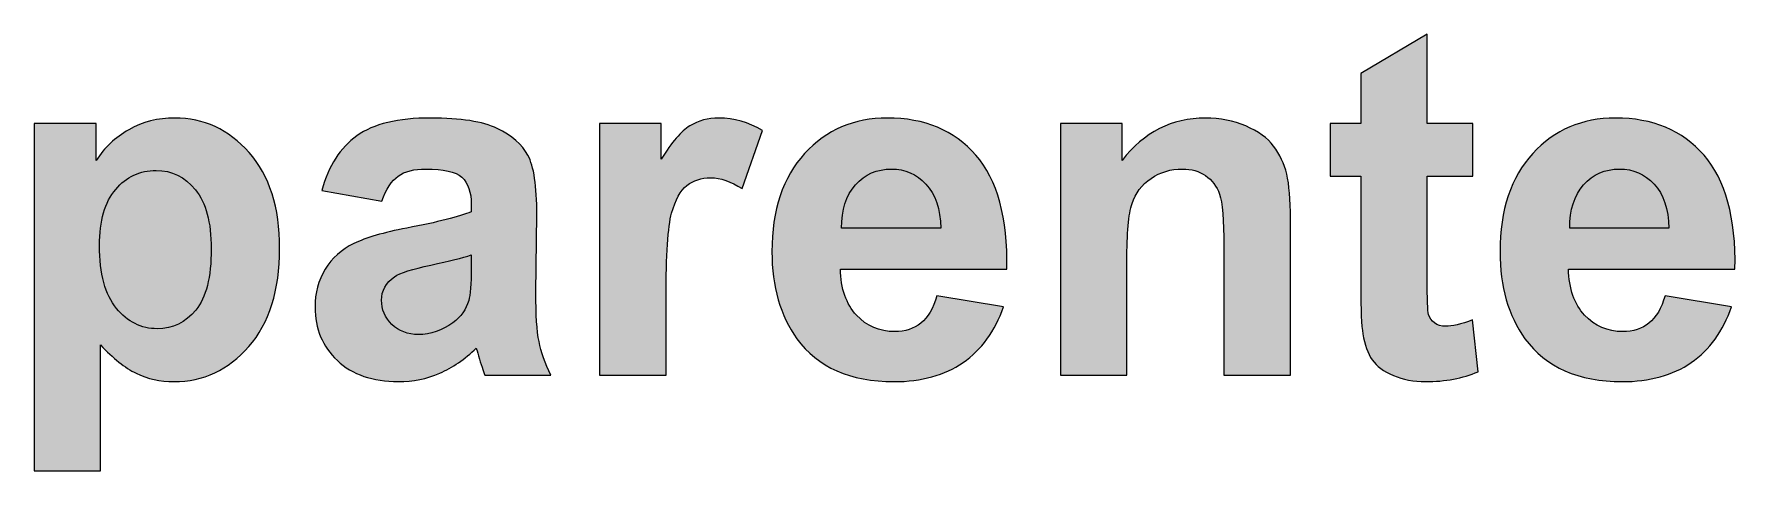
# Model space of a CAD drawing. Header units: centimetres. Extents: x -191 to 212, y -234 to 239.
# Drawn here: x -73.2 to 25.7, y 86.9 to 112.3 of the extents above; entities that cross this region are included whole.
import ezdxf

# ---------------------------------------------------------------- set-up
doc = ezdxf.new("R2010")
doc.units = ezdxf.units.CM
doc.header["$MEASUREMENT"] = 0
doc.layers.add('Capa 1', color=7, linetype='Continuous')

msp = doc.modelspace()

# ---------------------------------------------------------------- hatches: boundary and pattern name
at = {"layer": 'Capa 1', "true_color": 0x373435}
h = msp.add_hatch(color=250, dxfattribs=at)
edge = h.paths.add_edge_path()
edge.add_spline(control_points=[(10.41719, 107.12832), (10.41719, 107.12832), (10.41719, 104.0521), (10.41719, 104.0521), (10.41719, 104.0521), (7.7643, 104.0521), (7.7643, 104.0521), (7.7643, 104.0521), (7.7643, 98.12073), (7.7643, 98.12073), (7.7643, 96.91658), (7.78782, 96.21573), (7.83956, 96.01817), (7.8913, 95.82062), (8.00419, 95.65599), (8.18763, 95.52429), (8.36637, 95.39729), (8.58274, 95.33143), (8.84145, 95.33143), (9.20363, 95.33143), (9.72104, 95.45373), (10.40307, 95.70303), (10.40307, 95.70303), (10.72763, 92.69266), (10.72763, 92.69266), (9.82922, 92.30695), (8.81322, 92.1141), (7.67493, 92.1141), (6.97878, 92.1141), (6.35319, 92.23169), (5.79345, 92.46688), (5.2337, 92.70206), (4.82448, 93.0078), (4.56578, 93.3794), (4.30237, 93.75569), (4.12363, 94.25899), (4.02015, 94.89869), (3.94019, 95.35025), (3.89785, 96.26277), (3.89785, 97.64095), (3.89785, 97.64095), (3.89785, 104.0521), (3.89785, 104.0521), (3.89785, 104.0521), (2.11985, 104.0521), (2.11985, 104.0521), (2.11985, 104.0521), (2.11985, 107.12832), (2.11985, 107.12832), (2.11985, 107.12832), (3.89785, 107.12832), (3.89785, 107.12832), (3.89785, 107.12832), (3.89785, 110.03521), (3.89785, 110.03521), (3.89785, 110.03521), (7.7643, 112.32121), (7.7643, 112.32121), (7.7643, 112.32121), (7.7643, 107.12832), (7.7643, 107.12832), (7.7643, 107.12832), (10.41719, 107.12832), (10.41719, 107.12832)], knot_values=[0, 0, 0, 0, 0.04761905, 0.04761905, 0.04761905, 0.0952381, 0.0952381, 0.0952381, 0.14285714, 0.14285714, 0.14285714, 0.19047619, 0.19047619, 0.19047619, 0.23809524, 0.23809524, 0.23809524, 0.28571429, 0.28571429, 0.28571429, 0.33333333, 0.33333333, 0.33333333, 0.38095238, 0.38095238, 0.38095238, 0.42857143, 0.42857143, 0.42857143, 0.47619048, 0.47619048, 0.47619048, 0.52380952, 0.52380952, 0.52380952, 0.57142857, 0.57142857, 0.57142857, 0.61904762, 0.61904762, 0.61904762, 0.66666667, 0.66666667, 0.66666667, 0.71428571, 0.71428571, 0.71428571, 0.76190476, 0.76190476, 0.76190476, 0.80952381, 0.80952381, 0.80952381, 0.85714286, 0.85714286, 0.85714286, 0.9047619, 0.9047619, 0.9047619, 0.95238095, 0.95238095, 0.95238095, 1, 1, 1, 1], degree=3, periodic=1)
h = msp.add_hatch(color=250, dxfattribs=at)
edge = h.paths.add_edge_path()
edge.add_spline(control_points=[(-73.23818, 107.12832), (-73.23818, 107.12832), (-69.62574, 107.12832), (-69.62574, 107.12832), (-69.62574, 107.12832), (-69.62574, 104.97873), (-69.62574, 104.97873), (-69.15536, 105.71251), (-68.52507, 106.30517), (-67.72544, 106.76143), (-66.92581, 107.21299), (-66.03681, 107.43877), (-65.06314, 107.43877), (-63.36511, 107.43877), (-61.92107, 106.77084), (-60.73574, 105.43499), (-59.5504, 104.10384), (-58.95774, 102.24117), (-58.95774, 99.8611), (-58.95774, 97.41047), (-59.55511, 95.51017), (-60.74985, 94.1508), (-61.94459, 92.79143), (-63.39333, 92.1141), (-65.09607, 92.1141), (-65.90511, 92.1141), (-66.63888, 92.27403), (-67.2974, 92.59858), (-67.95122, 92.91843), (-68.64736, 93.46877), (-69.37174, 94.24958), (-69.37174, 94.24958), (-69.37174, 86.92121), (-69.37174, 86.92121), (-69.37174, 86.92121), (-73.23818, 86.92121), (-73.23818, 86.92121), (-73.23818, 86.92121), (-73.23818, 107.12832), (-73.23818, 107.12832)], knot_values=[0, 0, 0, 0, 0.07692308, 0.07692308, 0.07692308, 0.15384615, 0.15384615, 0.15384615, 0.23076923, 0.23076923, 0.23076923, 0.30769231, 0.30769231, 0.30769231, 0.38461538, 0.38461538, 0.38461538, 0.46153846, 0.46153846, 0.46153846, 0.53846154, 0.53846154, 0.53846154, 0.61538462, 0.61538462, 0.61538462, 0.69230769, 0.69230769, 0.69230769, 0.76923077, 0.76923077, 0.76923077, 0.84615385, 0.84615385, 0.84615385, 0.92307692, 0.92307692, 0.92307692, 1, 1, 1, 1], degree=3, periodic=1)
h = msp.add_hatch(color=250, dxfattribs=at)
edge = h.paths.add_edge_path()
edge.add_spline(control_points=[(-53.00755, 102.61277), (-53.00755, 102.61277), (-56.50711, 103.23366), (-56.50711, 103.23366), (-56.112, 104.66358), (-55.42996, 105.72191), (-54.4657, 106.40865), (-53.50144, 107.0954), (-52.06681, 107.43877), (-50.16652, 107.43877), (-48.44026, 107.43877), (-47.15144, 107.23651), (-46.30478, 106.82728), (-45.46281, 106.41806), (-44.86544, 105.90065), (-44.52207, 105.27036), (-44.1787, 104.64006), (-44.00467, 103.48766), (-44.00467, 101.80373), (-44.00467, 101.80373), (-44.06111, 97.28817), (-44.06111, 97.28817), (-44.06111, 96.00406), (-43.99996, 95.05392), (-43.87767, 94.44243), (-43.75537, 93.83095), (-43.52489, 93.17714), (-43.18622, 92.48099), (-43.18622, 92.48099), (-47.02444, 92.48099), (-47.02444, 92.48099), (-47.12322, 92.73499), (-47.25022, 93.11129), (-47.39604, 93.60988), (-47.45718, 93.84036), (-47.50422, 93.99088), (-47.53244, 94.06143), (-48.19096, 93.41232), (-48.89652, 92.92784), (-49.64911, 92.60329), (-50.4017, 92.27873), (-51.20133, 92.1141), (-52.0527, 92.1141), (-53.55318, 92.1141), (-54.73852, 92.52332), (-55.604, 93.34177), (-56.46948, 94.15551), (-56.90222, 95.19032), (-56.90222, 96.44151), (-56.90222, 97.26466), (-56.70466, 98.00314), (-56.30955, 98.65225), (-55.91444, 99.29666), (-55.36411, 99.79525), (-54.64915, 100.13862), (-53.93889, 100.48199), (-52.91348, 100.78303), (-51.57292, 101.04173), (-49.7667, 101.3804), (-48.51081, 101.70025), (-47.81467, 101.99188), (-47.81467, 101.99188), (-47.81467, 102.38229), (-47.81467, 102.38229), (-47.81467, 103.13488), (-47.99811, 103.6711), (-48.365, 103.99566), (-48.73659, 104.31551), (-49.43274, 104.47543), (-50.45344, 104.47543), (-51.14489, 104.47543), (-51.68111, 104.33903), (-52.06681, 104.06151), (-52.45722, 103.78869), (-52.76767, 103.30421), (-53.00755, 102.61277)], knot_values=[0, 0, 0, 0, 0.04, 0.04, 0.04, 0.08, 0.08, 0.08, 0.12, 0.12, 0.12, 0.16, 0.16, 0.16, 0.2, 0.2, 0.2, 0.24, 0.24, 0.24, 0.28, 0.28, 0.28, 0.32, 0.32, 0.32, 0.36, 0.36, 0.36, 0.4, 0.4, 0.4, 0.44, 0.44, 0.44, 0.48, 0.48, 0.48, 0.52, 0.52, 0.52, 0.56, 0.56, 0.56, 0.6, 0.6, 0.6, 0.64, 0.64, 0.64, 0.68, 0.68, 0.68, 0.72, 0.72, 0.72, 0.76, 0.76, 0.76, 0.8, 0.8, 0.8, 0.84, 0.84, 0.84, 0.88, 0.88, 0.88, 0.92, 0.92, 0.92, 0.96, 0.96, 0.96, 1, 1, 1, 1], degree=3, periodic=1)
h = msp.add_hatch(color=250, dxfattribs=at)
edge = h.paths.add_edge_path()
edge.add_spline(control_points=[(-36.49285, 92.48099), (-36.49285, 92.48099), (-40.35929, 92.48099), (-40.35929, 92.48099), (-40.35929, 92.48099), (-40.35929, 107.12832), (-40.35929, 107.12832), (-40.35929, 107.12832), (-36.77507, 107.12832), (-36.77507, 107.12832), (-36.77507, 107.12832), (-36.77507, 105.04928), (-36.77507, 105.04928), (-36.15889, 106.03236), (-35.60385, 106.67677), (-35.10996, 106.98251), (-34.61607, 107.28825), (-34.05633, 107.43877), (-33.43074, 107.43877), (-32.54644, 107.43877), (-31.69507, 107.19417), (-30.87663, 106.70969), (-30.87663, 106.70969), (-32.07607, 103.33243), (-32.07607, 103.33243), (-32.72989, 103.75577), (-33.33666, 103.96743), (-33.89641, 103.96743), (-34.44204, 103.96743), (-34.903, 103.81691), (-35.27929, 103.52058), (-35.65559, 103.21954), (-35.95192, 102.68332), (-36.16829, 101.90251), (-36.38466, 101.12169), (-36.49285, 99.4848), (-36.49285, 96.99654), (-36.49285, 96.99654), (-36.49285, 92.48099), (-36.49285, 92.48099)], knot_values=[0, 0, 0, 0, 0.07692308, 0.07692308, 0.07692308, 0.15384615, 0.15384615, 0.15384615, 0.23076923, 0.23076923, 0.23076923, 0.30769231, 0.30769231, 0.30769231, 0.38461538, 0.38461538, 0.38461538, 0.46153846, 0.46153846, 0.46153846, 0.53846154, 0.53846154, 0.53846154, 0.61538462, 0.61538462, 0.61538462, 0.69230769, 0.69230769, 0.69230769, 0.76923077, 0.76923077, 0.76923077, 0.84615385, 0.84615385, 0.84615385, 0.92307692, 0.92307692, 0.92307692, 1, 1, 1, 1], degree=3, periodic=1)
h = msp.add_hatch(color=250, dxfattribs=at)
edge = h.paths.add_edge_path()
edge.add_spline(control_points=[(-20.74014, 97.10943), (-20.74014, 97.10943), (-16.8737, 96.46032), (-16.8737, 96.46032), (-17.36759, 95.04451), (-18.15311, 93.96736), (-19.22085, 93.22418), (-20.29329, 92.48569), (-21.63385, 92.1141), (-23.23781, 92.1141), (-25.78251, 92.1141), (-27.6687, 92.94666), (-28.88696, 94.61177), (-29.85122, 95.94762), (-30.3357, 97.63154), (-30.3357, 99.66825), (-30.3357, 102.09536), (-29.7007, 104.00036), (-28.4354, 105.37384), (-27.17011, 106.75203), (-25.56614, 107.43877), (-23.62822, 107.43877), (-21.45511, 107.43877), (-19.73826, 106.7191), (-18.47766, 105.27977), (-17.22177, 103.84043), (-16.6197, 101.6344), (-16.67615, 98.66166), (-16.67615, 98.66166), (-26.35637, 98.66166), (-26.35637, 98.66166), (-26.32814, 97.51395), (-26.0177, 96.62025), (-25.42033, 95.98055), (-24.82766, 95.34084), (-24.08448, 95.02099), (-23.20018, 95.02099), (-22.5934, 95.02099), (-22.0854, 95.18562), (-21.67618, 95.51488), (-21.26226, 95.84414), (-20.95181, 96.37566), (-20.74014, 97.10943)], knot_values=[0, 0, 0, 0, 0.07142857, 0.07142857, 0.07142857, 0.14285714, 0.14285714, 0.14285714, 0.21428571, 0.21428571, 0.21428571, 0.28571429, 0.28571429, 0.28571429, 0.35714286, 0.35714286, 0.35714286, 0.42857143, 0.42857143, 0.42857143, 0.5, 0.5, 0.5, 0.57142857, 0.57142857, 0.57142857, 0.64285714, 0.64285714, 0.64285714, 0.71428571, 0.71428571, 0.71428571, 0.78571429, 0.78571429, 0.78571429, 0.85714286, 0.85714286, 0.85714286, 0.92857143, 0.92857143, 0.92857143, 1, 1, 1, 1], degree=3, periodic=1)
h = msp.add_hatch(color=250, dxfattribs=at)
edge = h.paths.add_edge_path()
edge.add_spline(control_points=[(-0.18966, 92.48099), (-0.18966, 92.48099), (-4.05611, 92.48099), (-4.05611, 92.48099), (-4.05611, 92.48099), (-4.05611, 99.94577), (-4.05611, 99.94577), (-4.05611, 101.52621), (-4.14077, 102.54691), (-4.3054, 103.00788), (-4.47474, 103.47354), (-4.74285, 103.83103), (-5.11914, 104.08973), (-5.49544, 104.34843), (-5.947, 104.47543), (-6.47381, 104.47543), (-7.15114, 104.47543), (-7.75792, 104.29199), (-8.29414, 103.9251), (-8.83507, 103.55821), (-9.20196, 103.06903), (-9.39951, 102.46695), (-9.60177, 101.86017), (-9.70055, 100.74069), (-9.70055, 99.1038), (-9.70055, 99.1038), (-9.70055, 92.48099), (-9.70055, 92.48099), (-9.70055, 92.48099), (-13.56699, 92.48099), (-13.56699, 92.48099), (-13.56699, 92.48099), (-13.56699, 107.12832), (-13.56699, 107.12832), (-13.56699, 107.12832), (-9.98277, 107.12832), (-9.98277, 107.12832), (-9.98277, 107.12832), (-9.98277, 104.97873), (-9.98277, 104.97873), (-8.69866, 106.62032), (-7.08529, 107.43877), (-5.13326, 107.43877), (-4.27718, 107.43877), (-3.49166, 107.28354), (-2.7814, 106.9778), (-2.06644, 106.66736), (-1.53022, 106.27695), (-1.16803, 105.80188), (-0.80114, 105.3221), (-0.54714, 104.78117), (-0.40603, 104.1744), (-0.26022, 103.56762), (-0.18966, 102.70214), (-0.18966, 101.57325), (-0.18966, 101.57325), (-0.18966, 92.48099), (-0.18966, 92.48099)], knot_values=[0, 0, 0, 0, 0.05263158, 0.05263158, 0.05263158, 0.10526316, 0.10526316, 0.10526316, 0.15789474, 0.15789474, 0.15789474, 0.21052632, 0.21052632, 0.21052632, 0.26315789, 0.26315789, 0.26315789, 0.31578947, 0.31578947, 0.31578947, 0.36842105, 0.36842105, 0.36842105, 0.42105263, 0.42105263, 0.42105263, 0.47368421, 0.47368421, 0.47368421, 0.52631579, 0.52631579, 0.52631579, 0.57894737, 0.57894737, 0.57894737, 0.63157895, 0.63157895, 0.63157895, 0.68421053, 0.68421053, 0.68421053, 0.73684211, 0.73684211, 0.73684211, 0.78947368, 0.78947368, 0.78947368, 0.84210526, 0.84210526, 0.84210526, 0.89473684, 0.89473684, 0.89473684, 0.94736842, 0.94736842, 0.94736842, 1, 1, 1, 1], degree=3, periodic=1)
h = msp.add_hatch(color=250, dxfattribs=at)
edge = h.paths.add_edge_path()
edge.add_spline(control_points=[(21.59319, 97.10943), (21.59319, 97.10943), (25.45963, 96.46032), (25.45963, 96.46032), (24.96574, 95.04451), (24.18022, 93.96736), (23.11248, 93.22418), (22.04004, 92.48569), (20.69948, 92.1141), (19.09552, 92.1141), (16.55082, 92.1141), (14.66463, 92.94666), (13.44637, 94.61177), (12.48211, 95.94762), (11.99763, 97.63154), (11.99763, 99.66825), (11.99763, 102.09536), (12.63263, 104.00036), (13.89793, 105.37384), (15.16322, 106.75203), (16.76719, 107.43877), (18.70511, 107.43877), (20.87822, 107.43877), (22.59507, 106.7191), (23.85567, 105.27977), (25.11156, 103.84043), (25.71363, 101.6344), (25.65718, 98.66166), (25.65718, 98.66166), (15.97696, 98.66166), (15.97696, 98.66166), (16.00519, 97.51395), (16.31563, 96.62025), (16.913, 95.98055), (17.50567, 95.34084), (18.24885, 95.02099), (19.13315, 95.02099), (19.73993, 95.02099), (20.24793, 95.18562), (20.65715, 95.51488), (21.07107, 95.84414), (21.38152, 96.37566), (21.59319, 97.10943)], knot_values=[0, 0, 0, 0, 0.07142857, 0.07142857, 0.07142857, 0.14285714, 0.14285714, 0.14285714, 0.21428571, 0.21428571, 0.21428571, 0.28571429, 0.28571429, 0.28571429, 0.35714286, 0.35714286, 0.35714286, 0.42857143, 0.42857143, 0.42857143, 0.5, 0.5, 0.5, 0.57142857, 0.57142857, 0.57142857, 0.64285714, 0.64285714, 0.64285714, 0.71428571, 0.71428571, 0.71428571, 0.78571429, 0.78571429, 0.78571429, 0.85714286, 0.85714286, 0.85714286, 0.92857143, 0.92857143, 0.92857143, 1, 1, 1, 1], degree=3, periodic=1)
h = msp.add_hatch(color=250, dxfattribs=at)
edge = h.paths.add_edge_path()
edge.add_spline(control_points=[(-69.42818, 100.03043), (-69.42818, 98.37943), (-69.10362, 97.16117), (-68.44981, 96.37095), (-67.8007, 95.58543), (-67.00577, 95.19032), (-66.07444, 95.19032), (-65.17603, 95.19032), (-64.42814, 95.55251), (-63.83077, 96.27688), (-63.2334, 97.00125), (-62.93707, 98.18658), (-62.93707, 99.83758), (-62.93707, 101.3804), (-63.24281, 102.5234), (-63.859, 103.27128), (-64.47048, 104.01917), (-65.23248, 104.39077), (-66.14029, 104.39077), (-67.08574, 104.39077), (-67.87125, 104.02388), (-68.49214, 103.2901), (-69.11774, 102.55632), (-69.42818, 101.46977), (-69.42818, 100.03043)], knot_values=[0, 0, 0, 0, 0.125, 0.125, 0.125, 0.25, 0.25, 0.25, 0.375, 0.375, 0.375, 0.5, 0.5, 0.5, 0.625, 0.625, 0.625, 0.75, 0.75, 0.75, 0.875, 0.875, 0.875, 1, 1, 1, 1], degree=3, periodic=1)
h = msp.add_hatch(color=250, dxfattribs=at)
edge = h.paths.add_edge_path()
edge.add_spline(control_points=[(-20.51437, 101.03232), (-20.54259, 102.15651), (-20.82952, 103.01258), (-21.37985, 103.59584), (-21.93018, 104.1838), (-22.59811, 104.47543), (-23.38833, 104.47543), (-24.23029, 104.47543), (-24.92644, 104.16499), (-25.47677, 103.5488), (-26.02711, 102.93262), (-26.29522, 102.09066), (-26.28581, 101.03232), (-26.28581, 101.03232), (-20.51437, 101.03232), (-20.51437, 101.03232)], knot_values=[0, 0, 0, 0, 0.2, 0.2, 0.2, 0.4, 0.4, 0.4, 0.6, 0.6, 0.6, 0.8, 0.8, 0.8, 1, 1, 1, 1], degree=3, periodic=1)
h = msp.add_hatch(color=250, dxfattribs=at)
edge = h.paths.add_edge_path()
edge.add_spline(control_points=[(21.81896, 101.03232), (21.79074, 102.15651), (21.50381, 103.01258), (20.95348, 103.59584), (20.40315, 104.1838), (19.73522, 104.47543), (18.945, 104.47543), (18.10304, 104.47543), (17.40689, 104.16499), (16.85656, 103.5488), (16.30622, 102.93262), (16.03811, 102.09066), (16.04752, 101.03232), (16.04752, 101.03232), (21.81896, 101.03232), (21.81896, 101.03232)], knot_values=[0, 0, 0, 0, 0.2, 0.2, 0.2, 0.4, 0.4, 0.4, 0.6, 0.6, 0.6, 0.8, 0.8, 0.8, 1, 1, 1, 1], degree=3, periodic=1)
h = msp.add_hatch(color=250, dxfattribs=at)
edge = h.paths.add_edge_path()
edge.add_spline(control_points=[(-47.81467, 99.4801), (-48.30855, 99.31547), (-49.09407, 99.11792), (-50.17122, 98.88743), (-51.24367, 98.65695), (-51.94922, 98.43117), (-52.27848, 98.2148), (-52.78178, 97.85262), (-53.03578, 97.40106), (-53.03578, 96.85073), (-53.03578, 96.3051), (-52.83352, 95.83943), (-52.429, 95.44432), (-52.02448, 95.04921), (-51.51178, 94.85166), (-50.88618, 94.85166), (-50.19004, 94.85166), (-49.52211, 95.08214), (-48.88711, 95.5384), (-48.42144, 95.89117), (-48.111, 96.31451), (-47.96518, 96.82251), (-47.86641, 97.15177), (-47.81467, 97.78206), (-47.81467, 98.70869), (-47.81467, 98.70869), (-47.81467, 99.4801), (-47.81467, 99.4801)], knot_values=[0, 0, 0, 0, 0.11111111, 0.11111111, 0.11111111, 0.22222222, 0.22222222, 0.22222222, 0.33333333, 0.33333333, 0.33333333, 0.44444444, 0.44444444, 0.44444444, 0.55555556, 0.55555556, 0.55555556, 0.66666667, 0.66666667, 0.66666667, 0.77777778, 0.77777778, 0.77777778, 0.88888889, 0.88888889, 0.88888889, 1, 1, 1, 1], degree=3, periodic=1)

# ---------------------------------------------------------------- linework, layer by layer
at = {"layer": 'Capa 1', "color": 250}
for points, knots in [([(10.41719, 107.12832), (10.41719, 107.12832), (10.41719, 104.0521), (10.41719, 104.0521), (10.41719, 104.0521), (7.7643, 104.0521), (7.7643, 104.0521), (7.7643, 104.0521), (7.7643, 98.12073), (7.7643, 98.12073), (7.7643, 96.91658), (7.78782, 96.21573), (7.83956, 96.01817), (7.8913, 95.82062), (8.00419, 95.65599), (8.18763, 95.52429), (8.36637, 95.39729), (8.58274, 95.33143), (8.84145, 95.33143), (9.20363, 95.33143), (9.72104, 95.45373), (10.40307, 95.70303), (10.40307, 95.70303), (10.72763, 92.69266), (10.72763, 92.69266), (9.82922, 92.30695), (8.81322, 92.1141), (7.67493, 92.1141), (6.97878, 92.1141), (6.35319, 92.23169), (5.79345, 92.46688), (5.2337, 92.70206), (4.82448, 93.0078), (4.56578, 93.3794), (4.30237, 93.75569), (4.12363, 94.25899), (4.02015, 94.89869), (3.94019, 95.35025), (3.89785, 96.26277), (3.89785, 97.64095), (3.89785, 97.64095), (3.89785, 104.0521), (3.89785, 104.0521), (3.89785, 104.0521), (2.11985, 104.0521), (2.11985, 104.0521), (2.11985, 104.0521), (2.11985, 107.12832), (2.11985, 107.12832), (2.11985, 107.12832), (3.89785, 107.12832), (3.89785, 107.12832), (3.89785, 107.12832), (3.89785, 110.03521), (3.89785, 110.03521), (3.89785, 110.03521), (7.7643, 112.32121), (7.7643, 112.32121), (7.7643, 112.32121), (7.7643, 107.12832), (7.7643, 107.12832), (7.7643, 107.12832), (10.41719, 107.12832), (10.41719, 107.12832)], [0, 0, 0, 0, 0.04761905, 0.04761905, 0.04761905, 0.0952381, 0.0952381, 0.0952381, 0.14285714, 0.14285714, 0.14285714, 0.19047619, 0.19047619, 0.19047619, 0.23809524, 0.23809524, 0.23809524, 0.28571429, 0.28571429, 0.28571429, 0.33333333, 0.33333333, 0.33333333, 0.38095238, 0.38095238, 0.38095238, 0.42857143, 0.42857143, 0.42857143, 0.47619048, 0.47619048, 0.47619048, 0.52380952, 0.52380952, 0.52380952, 0.57142857, 0.57142857, 0.57142857, 0.61904762, 0.61904762, 0.61904762, 0.66666667, 0.66666667, 0.66666667, 0.71428571, 0.71428571, 0.71428571, 0.76190476, 0.76190476, 0.76190476, 0.80952381, 0.80952381, 0.80952381, 0.85714286, 0.85714286, 0.85714286, 0.9047619, 0.9047619, 0.9047619, 0.95238095, 0.95238095, 0.95238095, 1, 1, 1, 1]), ([(-73.23818, 107.12832), (-73.23818, 107.12832), (-69.62574, 107.12832), (-69.62574, 107.12832), (-69.62574, 107.12832), (-69.62574, 104.97873), (-69.62574, 104.97873), (-69.15536, 105.71251), (-68.52507, 106.30517), (-67.72544, 106.76143), (-66.92581, 107.21299), (-66.03681, 107.43877), (-65.06314, 107.43877), (-63.36511, 107.43877), (-61.92107, 106.77084), (-60.73574, 105.43499), (-59.5504, 104.10384), (-58.95774, 102.24117), (-58.95774, 99.8611), (-58.95774, 97.41047), (-59.55511, 95.51017), (-60.74985, 94.1508), (-61.94459, 92.79143), (-63.39333, 92.1141), (-65.09607, 92.1141), (-65.90511, 92.1141), (-66.63888, 92.27403), (-67.2974, 92.59858), (-67.95122, 92.91843), (-68.64736, 93.46877), (-69.37174, 94.24958), (-69.37174, 94.24958), (-69.37174, 86.92121), (-69.37174, 86.92121), (-69.37174, 86.92121), (-73.23818, 86.92121), (-73.23818, 86.92121), (-73.23818, 86.92121), (-73.23818, 107.12832), (-73.23818, 107.12832)], [0, 0, 0, 0, 0.07692308, 0.07692308, 0.07692308, 0.15384615, 0.15384615, 0.15384615, 0.23076923, 0.23076923, 0.23076923, 0.30769231, 0.30769231, 0.30769231, 0.38461538, 0.38461538, 0.38461538, 0.46153846, 0.46153846, 0.46153846, 0.53846154, 0.53846154, 0.53846154, 0.61538462, 0.61538462, 0.61538462, 0.69230769, 0.69230769, 0.69230769, 0.76923077, 0.76923077, 0.76923077, 0.84615385, 0.84615385, 0.84615385, 0.92307692, 0.92307692, 0.92307692, 1, 1, 1, 1]), ([(-53.00755, 102.61277), (-53.00755, 102.61277), (-56.50711, 103.23366), (-56.50711, 103.23366), (-56.112, 104.66358), (-55.42996, 105.72191), (-54.4657, 106.40865), (-53.50144, 107.0954), (-52.06681, 107.43877), (-50.16652, 107.43877), (-48.44026, 107.43877), (-47.15144, 107.23651), (-46.30478, 106.82728), (-45.46281, 106.41806), (-44.86544, 105.90065), (-44.52207, 105.27036), (-44.1787, 104.64006), (-44.00467, 103.48766), (-44.00467, 101.80373), (-44.00467, 101.80373), (-44.06111, 97.28817), (-44.06111, 97.28817), (-44.06111, 96.00406), (-43.99996, 95.05392), (-43.87767, 94.44243), (-43.75537, 93.83095), (-43.52489, 93.17714), (-43.18622, 92.48099), (-43.18622, 92.48099), (-47.02444, 92.48099), (-47.02444, 92.48099), (-47.12322, 92.73499), (-47.25022, 93.11129), (-47.39604, 93.60988), (-47.45718, 93.84036), (-47.50422, 93.99088), (-47.53244, 94.06143), (-48.19096, 93.41232), (-48.89652, 92.92784), (-49.64911, 92.60329), (-50.4017, 92.27873), (-51.20133, 92.1141), (-52.0527, 92.1141), (-53.55318, 92.1141), (-54.73852, 92.52332), (-55.604, 93.34177), (-56.46948, 94.15551), (-56.90222, 95.19032), (-56.90222, 96.44151), (-56.90222, 97.26466), (-56.70466, 98.00314), (-56.30955, 98.65225), (-55.91444, 99.29666), (-55.36411, 99.79525), (-54.64915, 100.13862), (-53.93889, 100.48199), (-52.91348, 100.78303), (-51.57292, 101.04173), (-49.7667, 101.3804), (-48.51081, 101.70025), (-47.81467, 101.99188), (-47.81467, 101.99188), (-47.81467, 102.38229), (-47.81467, 102.38229), (-47.81467, 103.13488), (-47.99811, 103.6711), (-48.365, 103.99566), (-48.73659, 104.31551), (-49.43274, 104.47543), (-50.45344, 104.47543), (-51.14489, 104.47543), (-51.68111, 104.33903), (-52.06681, 104.06151), (-52.45722, 103.78869), (-52.76767, 103.30421), (-53.00755, 102.61277)], [0, 0, 0, 0, 0.04, 0.04, 0.04, 0.08, 0.08, 0.08, 0.12, 0.12, 0.12, 0.16, 0.16, 0.16, 0.2, 0.2, 0.2, 0.24, 0.24, 0.24, 0.28, 0.28, 0.28, 0.32, 0.32, 0.32, 0.36, 0.36, 0.36, 0.4, 0.4, 0.4, 0.44, 0.44, 0.44, 0.48, 0.48, 0.48, 0.52, 0.52, 0.52, 0.56, 0.56, 0.56, 0.6, 0.6, 0.6, 0.64, 0.64, 0.64, 0.68, 0.68, 0.68, 0.72, 0.72, 0.72, 0.76, 0.76, 0.76, 0.8, 0.8, 0.8, 0.84, 0.84, 0.84, 0.88, 0.88, 0.88, 0.92, 0.92, 0.92, 0.96, 0.96, 0.96, 1, 1, 1, 1]), ([(-36.49285, 92.48099), (-36.49285, 92.48099), (-40.35929, 92.48099), (-40.35929, 92.48099), (-40.35929, 92.48099), (-40.35929, 107.12832), (-40.35929, 107.12832), (-40.35929, 107.12832), (-36.77507, 107.12832), (-36.77507, 107.12832), (-36.77507, 107.12832), (-36.77507, 105.04928), (-36.77507, 105.04928), (-36.15889, 106.03236), (-35.60385, 106.67677), (-35.10996, 106.98251), (-34.61607, 107.28825), (-34.05633, 107.43877), (-33.43074, 107.43877), (-32.54644, 107.43877), (-31.69507, 107.19417), (-30.87663, 106.70969), (-30.87663, 106.70969), (-32.07607, 103.33243), (-32.07607, 103.33243), (-32.72989, 103.75577), (-33.33666, 103.96743), (-33.89641, 103.96743), (-34.44204, 103.96743), (-34.903, 103.81691), (-35.27929, 103.52058), (-35.65559, 103.21954), (-35.95192, 102.68332), (-36.16829, 101.90251), (-36.38466, 101.12169), (-36.49285, 99.4848), (-36.49285, 96.99654), (-36.49285, 96.99654), (-36.49285, 92.48099), (-36.49285, 92.48099)], [0, 0, 0, 0, 0.07692308, 0.07692308, 0.07692308, 0.15384615, 0.15384615, 0.15384615, 0.23076923, 0.23076923, 0.23076923, 0.30769231, 0.30769231, 0.30769231, 0.38461538, 0.38461538, 0.38461538, 0.46153846, 0.46153846, 0.46153846, 0.53846154, 0.53846154, 0.53846154, 0.61538462, 0.61538462, 0.61538462, 0.69230769, 0.69230769, 0.69230769, 0.76923077, 0.76923077, 0.76923077, 0.84615385, 0.84615385, 0.84615385, 0.92307692, 0.92307692, 0.92307692, 1, 1, 1, 1]), ([(-20.74014, 97.10943), (-20.74014, 97.10943), (-16.8737, 96.46032), (-16.8737, 96.46032), (-17.36759, 95.04451), (-18.15311, 93.96736), (-19.22085, 93.22418), (-20.29329, 92.48569), (-21.63385, 92.1141), (-23.23781, 92.1141), (-25.78251, 92.1141), (-27.6687, 92.94666), (-28.88696, 94.61177), (-29.85122, 95.94762), (-30.3357, 97.63154), (-30.3357, 99.66825), (-30.3357, 102.09536), (-29.7007, 104.00036), (-28.4354, 105.37384), (-27.17011, 106.75203), (-25.56614, 107.43877), (-23.62822, 107.43877), (-21.45511, 107.43877), (-19.73826, 106.7191), (-18.47766, 105.27977), (-17.22177, 103.84043), (-16.6197, 101.6344), (-16.67615, 98.66166), (-16.67615, 98.66166), (-26.35637, 98.66166), (-26.35637, 98.66166), (-26.32814, 97.51395), (-26.0177, 96.62025), (-25.42033, 95.98055), (-24.82766, 95.34084), (-24.08448, 95.02099), (-23.20018, 95.02099), (-22.5934, 95.02099), (-22.0854, 95.18562), (-21.67618, 95.51488), (-21.26226, 95.84414), (-20.95181, 96.37566), (-20.74014, 97.10943)], [0, 0, 0, 0, 0.07142857, 0.07142857, 0.07142857, 0.14285714, 0.14285714, 0.14285714, 0.21428571, 0.21428571, 0.21428571, 0.28571429, 0.28571429, 0.28571429, 0.35714286, 0.35714286, 0.35714286, 0.42857143, 0.42857143, 0.42857143, 0.5, 0.5, 0.5, 0.57142857, 0.57142857, 0.57142857, 0.64285714, 0.64285714, 0.64285714, 0.71428571, 0.71428571, 0.71428571, 0.78571429, 0.78571429, 0.78571429, 0.85714286, 0.85714286, 0.85714286, 0.92857143, 0.92857143, 0.92857143, 1, 1, 1, 1]), ([(-0.18966, 92.48099), (-0.18966, 92.48099), (-4.05611, 92.48099), (-4.05611, 92.48099), (-4.05611, 92.48099), (-4.05611, 99.94577), (-4.05611, 99.94577), (-4.05611, 101.52621), (-4.14077, 102.54691), (-4.3054, 103.00788), (-4.47474, 103.47354), (-4.74285, 103.83103), (-5.11914, 104.08973), (-5.49544, 104.34843), (-5.947, 104.47543), (-6.47381, 104.47543), (-7.15114, 104.47543), (-7.75792, 104.29199), (-8.29414, 103.9251), (-8.83507, 103.55821), (-9.20196, 103.06903), (-9.39951, 102.46695), (-9.60177, 101.86017), (-9.70055, 100.74069), (-9.70055, 99.1038), (-9.70055, 99.1038), (-9.70055, 92.48099), (-9.70055, 92.48099), (-9.70055, 92.48099), (-13.56699, 92.48099), (-13.56699, 92.48099), (-13.56699, 92.48099), (-13.56699, 107.12832), (-13.56699, 107.12832), (-13.56699, 107.12832), (-9.98277, 107.12832), (-9.98277, 107.12832), (-9.98277, 107.12832), (-9.98277, 104.97873), (-9.98277, 104.97873), (-8.69866, 106.62032), (-7.08529, 107.43877), (-5.13326, 107.43877), (-4.27718, 107.43877), (-3.49166, 107.28354), (-2.7814, 106.9778), (-2.06644, 106.66736), (-1.53022, 106.27695), (-1.16803, 105.80188), (-0.80114, 105.3221), (-0.54714, 104.78117), (-0.40603, 104.1744), (-0.26022, 103.56762), (-0.18966, 102.70214), (-0.18966, 101.57325), (-0.18966, 101.57325), (-0.18966, 92.48099), (-0.18966, 92.48099)], [0, 0, 0, 0, 0.05263158, 0.05263158, 0.05263158, 0.10526316, 0.10526316, 0.10526316, 0.15789474, 0.15789474, 0.15789474, 0.21052632, 0.21052632, 0.21052632, 0.26315789, 0.26315789, 0.26315789, 0.31578947, 0.31578947, 0.31578947, 0.36842105, 0.36842105, 0.36842105, 0.42105263, 0.42105263, 0.42105263, 0.47368421, 0.47368421, 0.47368421, 0.52631579, 0.52631579, 0.52631579, 0.57894737, 0.57894737, 0.57894737, 0.63157895, 0.63157895, 0.63157895, 0.68421053, 0.68421053, 0.68421053, 0.73684211, 0.73684211, 0.73684211, 0.78947368, 0.78947368, 0.78947368, 0.84210526, 0.84210526, 0.84210526, 0.89473684, 0.89473684, 0.89473684, 0.94736842, 0.94736842, 0.94736842, 1, 1, 1, 1]), ([(21.59319, 97.10943), (21.59319, 97.10943), (25.45963, 96.46032), (25.45963, 96.46032), (24.96574, 95.04451), (24.18022, 93.96736), (23.11248, 93.22418), (22.04004, 92.48569), (20.69948, 92.1141), (19.09552, 92.1141), (16.55082, 92.1141), (14.66463, 92.94666), (13.44637, 94.61177), (12.48211, 95.94762), (11.99763, 97.63154), (11.99763, 99.66825), (11.99763, 102.09536), (12.63263, 104.00036), (13.89793, 105.37384), (15.16322, 106.75203), (16.76719, 107.43877), (18.70511, 107.43877), (20.87822, 107.43877), (22.59507, 106.7191), (23.85567, 105.27977), (25.11156, 103.84043), (25.71363, 101.6344), (25.65718, 98.66166), (25.65718, 98.66166), (15.97696, 98.66166), (15.97696, 98.66166), (16.00519, 97.51395), (16.31563, 96.62025), (16.913, 95.98055), (17.50567, 95.34084), (18.24885, 95.02099), (19.13315, 95.02099), (19.73993, 95.02099), (20.24793, 95.18562), (20.65715, 95.51488), (21.07107, 95.84414), (21.38152, 96.37566), (21.59319, 97.10943)], [0, 0, 0, 0, 0.07142857, 0.07142857, 0.07142857, 0.14285714, 0.14285714, 0.14285714, 0.21428571, 0.21428571, 0.21428571, 0.28571429, 0.28571429, 0.28571429, 0.35714286, 0.35714286, 0.35714286, 0.42857143, 0.42857143, 0.42857143, 0.5, 0.5, 0.5, 0.57142857, 0.57142857, 0.57142857, 0.64285714, 0.64285714, 0.64285714, 0.71428571, 0.71428571, 0.71428571, 0.78571429, 0.78571429, 0.78571429, 0.85714286, 0.85714286, 0.85714286, 0.92857143, 0.92857143, 0.92857143, 1, 1, 1, 1]), ([(-69.42818, 100.03043), (-69.42818, 98.37943), (-69.10362, 97.16117), (-68.44981, 96.37095), (-67.8007, 95.58543), (-67.00577, 95.19032), (-66.07444, 95.19032), (-65.17603, 95.19032), (-64.42814, 95.55251), (-63.83077, 96.27688), (-63.2334, 97.00125), (-62.93707, 98.18658), (-62.93707, 99.83758), (-62.93707, 101.3804), (-63.24281, 102.5234), (-63.859, 103.27128), (-64.47048, 104.01917), (-65.23248, 104.39077), (-66.14029, 104.39077), (-67.08574, 104.39077), (-67.87125, 104.02388), (-68.49214, 103.2901), (-69.11774, 102.55632), (-69.42818, 101.46977), (-69.42818, 100.03043)], [0, 0, 0, 0, 0.125, 0.125, 0.125, 0.25, 0.25, 0.25, 0.375, 0.375, 0.375, 0.5, 0.5, 0.5, 0.625, 0.625, 0.625, 0.75, 0.75, 0.75, 0.875, 0.875, 0.875, 1, 1, 1, 1]), ([(-20.51437, 101.03232), (-20.54259, 102.15651), (-20.82952, 103.01258), (-21.37985, 103.59584), (-21.93018, 104.1838), (-22.59811, 104.47543), (-23.38833, 104.47543), (-24.23029, 104.47543), (-24.92644, 104.16499), (-25.47677, 103.5488), (-26.02711, 102.93262), (-26.29522, 102.09066), (-26.28581, 101.03232), (-26.28581, 101.03232), (-20.51437, 101.03232), (-20.51437, 101.03232)], [0, 0, 0, 0, 0.2, 0.2, 0.2, 0.4, 0.4, 0.4, 0.6, 0.6, 0.6, 0.8, 0.8, 0.8, 1, 1, 1, 1]), ([(21.81896, 101.03232), (21.79074, 102.15651), (21.50381, 103.01258), (20.95348, 103.59584), (20.40315, 104.1838), (19.73522, 104.47543), (18.945, 104.47543), (18.10304, 104.47543), (17.40689, 104.16499), (16.85656, 103.5488), (16.30622, 102.93262), (16.03811, 102.09066), (16.04752, 101.03232), (16.04752, 101.03232), (21.81896, 101.03232), (21.81896, 101.03232)], [0, 0, 0, 0, 0.2, 0.2, 0.2, 0.4, 0.4, 0.4, 0.6, 0.6, 0.6, 0.8, 0.8, 0.8, 1, 1, 1, 1]), ([(-47.81467, 99.4801), (-48.30855, 99.31547), (-49.09407, 99.11792), (-50.17122, 98.88743), (-51.24367, 98.65695), (-51.94922, 98.43117), (-52.27848, 98.2148), (-52.78178, 97.85262), (-53.03578, 97.40106), (-53.03578, 96.85073), (-53.03578, 96.3051), (-52.83352, 95.83943), (-52.429, 95.44432), (-52.02448, 95.04921), (-51.51178, 94.85166), (-50.88618, 94.85166), (-50.19004, 94.85166), (-49.52211, 95.08214), (-48.88711, 95.5384), (-48.42144, 95.89117), (-48.111, 96.31451), (-47.96518, 96.82251), (-47.86641, 97.15177), (-47.81467, 97.78206), (-47.81467, 98.70869), (-47.81467, 98.70869), (-47.81467, 99.4801), (-47.81467, 99.4801)], [0, 0, 0, 0, 0.11111111, 0.11111111, 0.11111111, 0.22222222, 0.22222222, 0.22222222, 0.33333333, 0.33333333, 0.33333333, 0.44444444, 0.44444444, 0.44444444, 0.55555556, 0.55555556, 0.55555556, 0.66666667, 0.66666667, 0.66666667, 0.77777778, 0.77777778, 0.77777778, 0.88888889, 0.88888889, 0.88888889, 1, 1, 1, 1])]:
    msp.add_open_spline(points, degree=3, knots=knots, dxfattribs=at)

doc.saveas('drawing.dxf')
